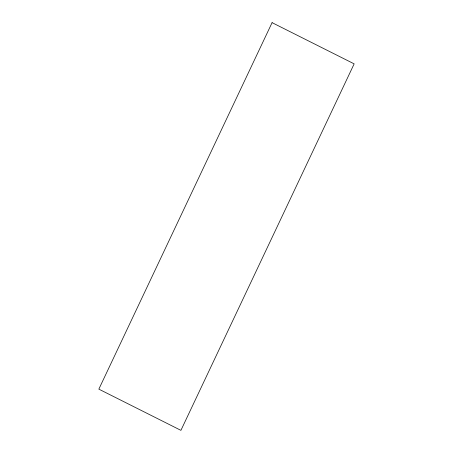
<?xml version="1.0" encoding="UTF-8"?>
<svg xmlns="http://www.w3.org/2000/svg" width="453" height="453" viewBox="0 0 453 453"><rect width="100%" height="100%" fill="white"/><g stroke="black" fill="none" stroke-linecap="round" stroke-linejoin="round"><path stroke-width="0.68" d="M272.083 22.65L98.845 389.138L180.917 430.35L354.155 63.862L272.083 22.65"/></g></svg>
